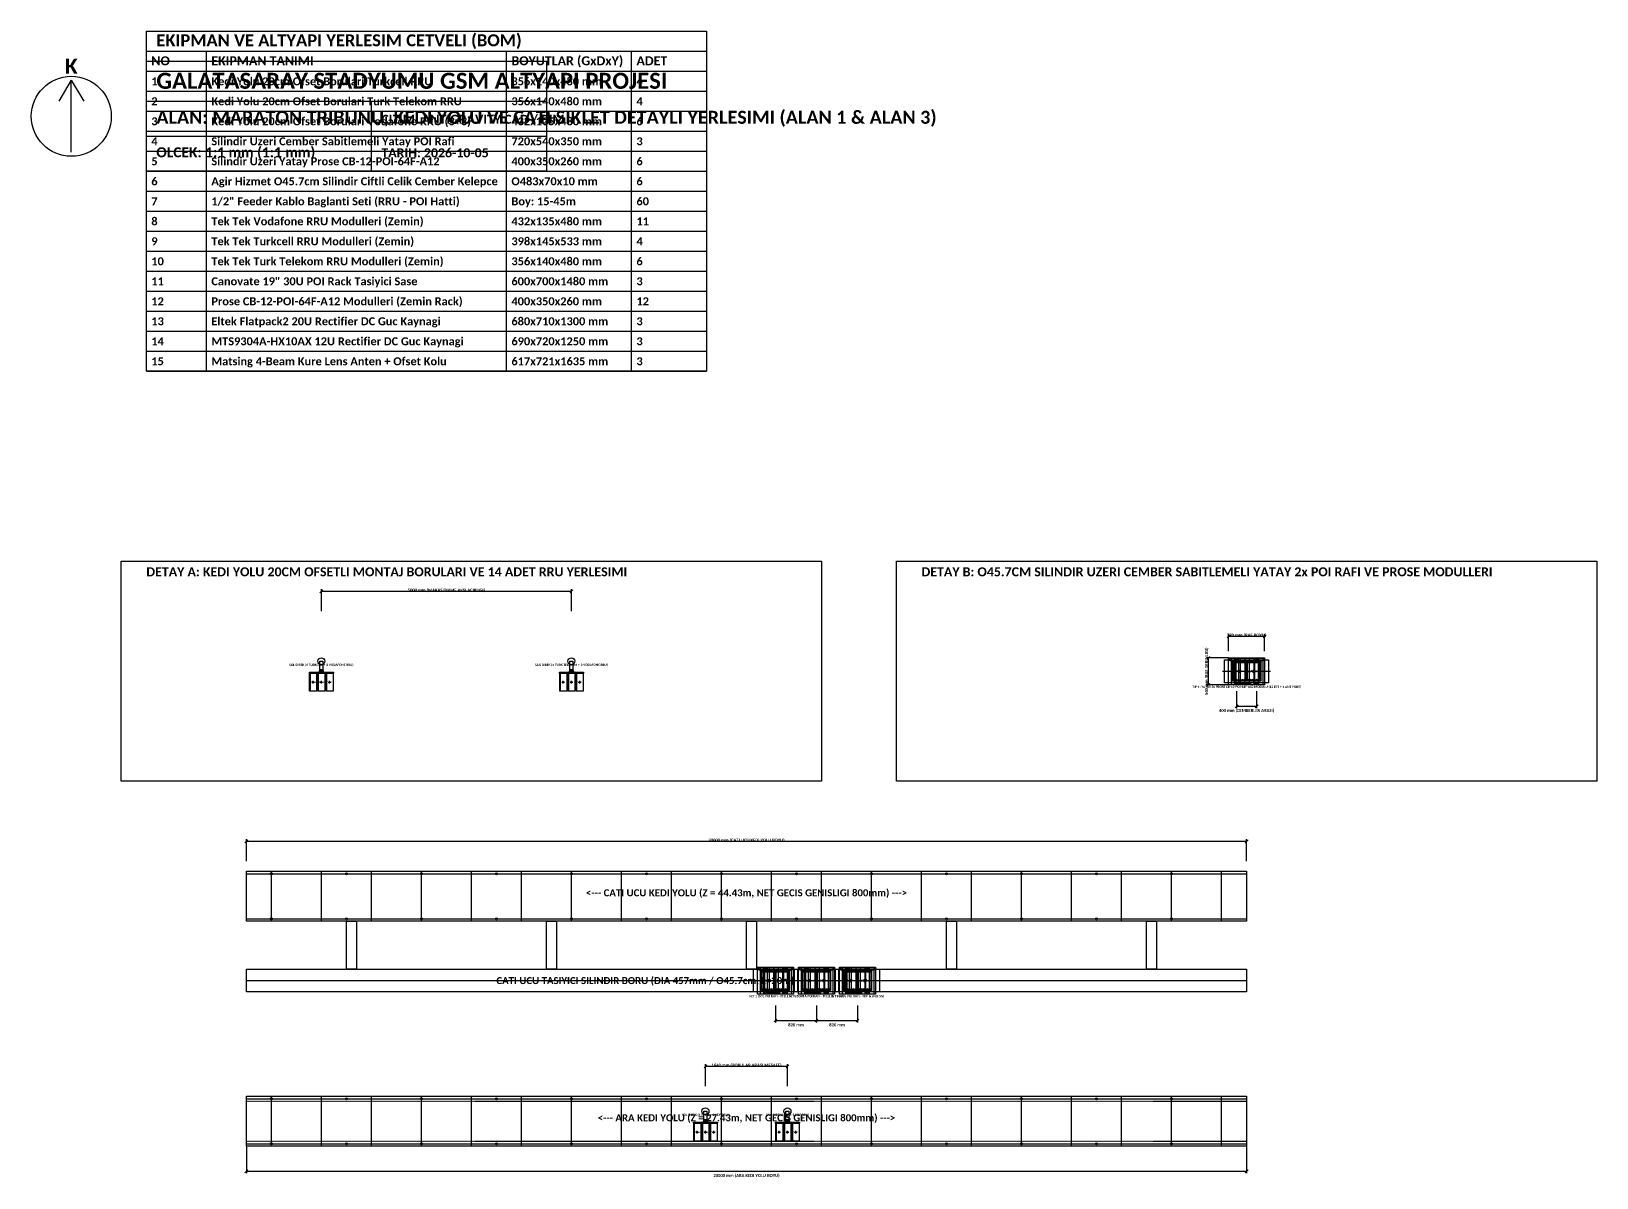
# Model space of a CAD drawing. Header units: millimetres. Extents: x -17300 to 15028, y -21450 to 26300.
# Drawn here: x -17300 to 14000, y 3372 to 26300 of the extents above; entities that cross this region are included whole.
import ezdxf
from ezdxf.enums import TextEntityAlignment as Align

# ---------------------------------------------------------------- set-up
doc = ezdxf.new("R2010")
doc.units = ezdxf.units.MM
doc.linetypes.add('DASHED', pattern=[10, 5, -5])
for name, color, linetype in [('CELIK_KIRIS_KOLON', 9, 'CONTINUOUS'), ('EKP_POI_MODULLERI', 40, 'CONTINUOUS'), ('EKP_POI_TASIYICI_SASE', 30, 'CONTINUOUS'), ('EKP_TURK_TELEKOM_RRU', 4, 'CONTINUOUS'), ('EKP_TURKCELL_RRU', 5, 'CONTINUOUS'), ('EKP_VODAFONE_RRU', 1, 'CONTINUOUS'), ('KORKULUK_KAPI', 4, 'CONTINUOUS'), ('METIN_BILGI', 7, 'CONTINUOUS'), ('MONTAJ_BORULARI', 2, 'CONTINUOUS'), ('OLCULER', 1, 'CONTINUOUS'), ('YURUYUS_KORIDORU', 3, 'DASHED'), ('ZEMIN_PLATFORM', 8, 'CONTINUOUS')]:
    doc.layers.add(name, color=color, linetype=linetype)
doc.styles.get("Standard").update_dxf_attribs({"font": 'calibrib.ttf'})

msp = doc.modelspace()

# ---------------------------------------------------------------- linework, layer by layer
at = {"layer": 'CELIK_KIRIS_KOLON'}
for points in [[(-11000, 7542), (-11000, 8500), (-10800, 8500), (-10800, 7542)], [(-7000, 7542), (-7000, 8500), (-6800, 8500), (-6800, 7542)], [(-3000, 7542), (-3000, 8500), (-2800, 8500), (-2800, 7542)], [(1000, 7542), (1000, 8500), (1200, 8500), (1200, 7542)], [(5000, 7542), (5000, 8500), (5200, 8500), (5200, 7542)]]:
    msp.add_lwpolyline(points, close=True, dxfattribs=at)
for centre in [(-11500, 13700), (-6500, 13700), (-3820, 4700), (-2180, 4700)]:
    msp.add_circle(centre, 70, dxfattribs=at)
at = {"layer": 'EKP_POI_MODULLERI'}
for p, q in [((6740, 13675), (6980, 13675)), ((6830, 13500), (6890, 13500)), ((6860, 13470), (6860, 13530)), ((7020, 13675), (7260, 13675)), ((7110, 13500), (7170, 13500)), ((7140, 13470), (7140, 13530)), ((6740, 13325), (6980, 13325)), ((7020, 13325), (7260, 13325)), ((-2680, 7489), (-2440, 7489)), ((-2590, 7314), (-2530, 7314)), ((-2560, 7284), (-2560, 7344)), ((-2400, 7489), (-2160, 7489)), ((-2310, 7314), (-2250, 7314)), ((-2280, 7284), (-2280, 7344)), ((-1860, 7489), (-1620, 7489)), ((-1770, 7314), (-1710, 7314)), ((-1740, 7284), (-1740, 7344)), ((-1580, 7489), (-1340, 7489)), ((-1490, 7314), (-1430, 7314)), ((-1460, 7284), (-1460, 7344)), ((-1040, 7489), (-800, 7489)), ((-950, 7314), (-890, 7314)), ((-920, 7284), (-920, 7344)), ((-760, 7489), (-520, 7489)), ((-670, 7314), (-610, 7314)), ((-640, 7284), (-640, 7344)), ((-2680, 7139), (-2440, 7139)), ((-2400, 7139), (-2160, 7139)), ((-1860, 7139), (-1620, 7139)), ((-1580, 7139), (-1340, 7139)), ((-1040, 7139), (-800, 7139)), ((-760, 7139), (-520, 7139))]:
    msp.add_line(p, q, dxfattribs=at)
for points in [[(6718, 13300), (6718, 13700), (6730, 13700), (6730, 13300)], [(6730, 13300), (6730, 13700), (6990, 13700), (6990, 13300)], [(6990, 13300), (6990, 13700), (7002, 13700), (7002, 13300)], [(6998, 13300), (6998, 13700), (7010, 13700), (7010, 13300)], [(7010, 13300), (7010, 13700), (7270, 13700), (7270, 13300)], [(7270, 13300), (7270, 13700), (7282, 13700), (7282, 13300)], [(-2702, 7114), (-2702, 7514), (-2690, 7514), (-2690, 7114)], [(-2690, 7114), (-2690, 7514), (-2430, 7514), (-2430, 7114)], [(-2430, 7114), (-2430, 7514), (-2418, 7514), (-2418, 7114)], [(-2422, 7114), (-2422, 7514), (-2410, 7514), (-2410, 7114)], [(-2410, 7114), (-2410, 7514), (-2150, 7514), (-2150, 7114)], [(-2150, 7114), (-2150, 7514), (-2138, 7514), (-2138, 7114)], [(-1882, 7114), (-1882, 7514), (-1870, 7514), (-1870, 7114)], [(-1870, 7114), (-1870, 7514), (-1610, 7514), (-1610, 7114)], [(-1610, 7114), (-1610, 7514), (-1598, 7514), (-1598, 7114)], [(-1602, 7114), (-1602, 7514), (-1590, 7514), (-1590, 7114)], [(-1590, 7114), (-1590, 7514), (-1330, 7514), (-1330, 7114)], [(-1330, 7114), (-1330, 7514), (-1318, 7514), (-1318, 7114)], [(-1062, 7114), (-1062, 7514), (-1050, 7514), (-1050, 7114)], [(-1050, 7114), (-1050, 7514), (-790, 7514), (-790, 7114)], [(-790, 7114), (-790, 7514), (-778, 7514), (-778, 7114)], [(-782, 7114), (-782, 7514), (-770, 7514), (-770, 7114)], [(-770, 7114), (-770, 7514), (-510, 7514), (-510, 7114)], [(-510, 7114), (-510, 7514), (-498, 7514), (-498, 7114)]]:
    msp.add_lwpolyline(points, close=True, dxfattribs=at)
for centre, radius in [((6765, 13675), 7), ((6828, 13675), 7), ((6892, 13675), 7), ((6955, 13675), 7), ((7045, 13675), 7), ((7108, 13675), 7), ((7172, 13675), 7), ((7235, 13675), 7), ((6755, 13335), 5), ((6755, 13315), 5), ((6797, 13335), 5), ((6797, 13315), 5), ((6839, 13335), 5), ((6839, 13315), 5), ((6881, 13335), 5), ((6881, 13315), 5), ((6923, 13335), 5), ((6923, 13315), 5), ((6965, 13335), 5), ((6965, 13315), 5), ((7035, 13335), 5), ((7035, 13315), 5), ((7077, 13335), 5), ((7077, 13315), 5), ((7119, 13335), 5), ((7119, 13315), 5), ((7161, 13335), 5), ((7161, 13315), 5), ((7203, 13335), 5), ((7203, 13315), 5), ((7245, 13335), 5), ((7245, 13315), 5), ((-2655, 7489), 7), ((-2592, 7489), 7), ((-2528, 7489), 7), ((-2465, 7489), 7), ((-2375, 7489), 7), ((-2312, 7489), 7), ((-2248, 7489), 7), ((-2185, 7489), 7), ((-1835, 7489), 7), ((-1772, 7489), 7), ((-1708, 7489), 7), ((-1645, 7489), 7), ((-1555, 7489), 7), ((-1492, 7489), 7), ((-1428, 7489), 7), ((-1365, 7489), 7), ((-1015, 7489), 7), ((-952, 7489), 7), ((-888, 7489), 7), ((-825, 7489), 7), ((-735, 7489), 7), ((-672, 7489), 7), ((-608, 7489), 7), ((-545, 7489), 7), ((-2665, 7149), 5), ((-2665, 7129), 5), ((-2623, 7149), 5), ((-2623, 7129), 5), ((-2581, 7149), 5), ((-2581, 7129), 5), ((-2539, 7149), 5), ((-2539, 7129), 5), ((-2497, 7149), 5), ((-2497, 7129), 5), ((-2455, 7149), 5), ((-2455, 7129), 5), ((-2385, 7149), 5), ((-2385, 7129), 5), ((-2343, 7149), 5), ((-2343, 7129), 5), ((-2301, 7149), 5), ((-2301, 7129), 5), ((-2259, 7149), 5), ((-2259, 7129), 5), ((-2217, 7149), 5), ((-2217, 7129), 5), ((-2175, 7149), 5), ((-2175, 7129), 5), ((-1845, 7149), 5), ((-1845, 7129), 5), ((-1803, 7149), 5), ((-1803, 7129), 5), ((-1761, 7149), 5), ((-1761, 7129), 5), ((-1719, 7149), 5), ((-1719, 7129), 5), ((-1677, 7149), 5), ((-1677, 7129), 5), ((-1635, 7149), 5), ((-1635, 7129), 5), ((-1565, 7149), 5), ((-1565, 7129), 5), ((-1523, 7149), 5), ((-1523, 7129), 5), ((-1481, 7149), 5), ((-1481, 7129), 5), ((-1439, 7149), 5), ((-1439, 7129), 5), ((-1397, 7149), 5), ((-1397, 7129), 5), ((-1355, 7149), 5), ((-1355, 7129), 5), ((-1025, 7149), 5), ((-1025, 7129), 5), ((-983, 7149), 5), ((-983, 7129), 5), ((-941, 7149), 5), ((-941, 7129), 5), ((-899, 7149), 5), ((-899, 7129), 5), ((-857, 7149), 5), ((-857, 7129), 5), ((-815, 7149), 5), ((-815, 7129), 5), ((-745, 7149), 5), ((-745, 7129), 5), ((-703, 7149), 5), ((-703, 7129), 5), ((-661, 7149), 5), ((-661, 7129), 5), ((-619, 7149), 5), ((-619, 7129), 5), ((-577, 7149), 5), ((-577, 7129), 5), ((-535, 7149), 5), ((-535, 7129), 5)]:
    msp.add_circle(centre, radius, dxfattribs=at)
at = {"layer": 'EKP_POI_TASIYICI_SASE'}
for p, q in [((6700, 13250), (6700, 13750)), ((6790, 13250), (6790, 13750)), ((6880, 13250), (6880, 13750)), ((6970, 13250), (6970, 13750)), ((7060, 13250), (7060, 13750)), ((7150, 13250), (7150, 13750)), ((7240, 13250), (7240, 13750)), ((7330, 13250), (7330, 13750)), ((-2720, 7064), (-2720, 7564)), ((-2630, 7064), (-2630, 7564)), ((-2540, 7064), (-2540, 7564)), ((-2450, 7064), (-2450, 7564)), ((-2360, 7064), (-2360, 7564)), ((-2270, 7064), (-2270, 7564)), ((-2180, 7064), (-2180, 7564)), ((-2090, 7064), (-2090, 7564)), ((-1900, 7064), (-1900, 7564)), ((-1810, 7064), (-1810, 7564)), ((-1720, 7064), (-1720, 7564)), ((-1630, 7064), (-1630, 7564)), ((-1540, 7064), (-1540, 7564)), ((-1450, 7064), (-1450, 7564)), ((-1360, 7064), (-1360, 7564)), ((-1270, 7064), (-1270, 7564)), ((-1080, 7064), (-1080, 7564)), ((-990, 7064), (-990, 7564)), ((-900, 7064), (-900, 7564)), ((-810, 7064), (-810, 7564)), ((-720, 7064), (-720, 7564)), ((-630, 7064), (-630, 7564)), ((-540, 7064), (-540, 7564)), ((-450, 7064), (-450, 7564))]:
    msp.add_line(p, q, dxfattribs=at)
for points in [[(6640, 13230), (6640, 13770), (7360, 13770), (7360, 13230)], [(6665, 13710), (6665, 13760), (7335, 13760), (7335, 13710)], [(6765, 13740), (6765, 13764), (6835, 13764), (6835, 13740)], [(6765, 13260), (6765, 13740), (6835, 13740), (6835, 13260)], [(7165, 13740), (7165, 13764), (7235, 13764), (7235, 13740)], [(7165, 13260), (7165, 13740), (7235, 13740), (7235, 13260)], [(6765, 13236), (6765, 13260), (6835, 13260), (6835, 13236)], [(6780, 13240), (6780, 13265), (7080, 13265), (7080, 13240)], [(7165, 13236), (7165, 13260), (7235, 13260), (7235, 13236)], [(-2780, 7044), (-2780, 7584), (-2060, 7584), (-2060, 7044)], [(-2755, 7524), (-2755, 7574), (-2085, 7574), (-2085, 7524)], [(-2655, 7554), (-2655, 7578), (-2585, 7578), (-2585, 7554)], [(-2655, 7074), (-2655, 7554), (-2585, 7554), (-2585, 7074)], [(-2255, 7554), (-2255, 7578), (-2185, 7578), (-2185, 7554)], [(-2255, 7074), (-2255, 7554), (-2185, 7554), (-2185, 7074)], [(-1960, 7044), (-1960, 7584), (-1240, 7584), (-1240, 7044)], [(-1935, 7524), (-1935, 7574), (-1265, 7574), (-1265, 7524)], [(-1835, 7554), (-1835, 7578), (-1765, 7578), (-1765, 7554)], [(-1835, 7074), (-1835, 7554), (-1765, 7554), (-1765, 7074)], [(-1435, 7554), (-1435, 7578), (-1365, 7578), (-1365, 7554)], [(-1435, 7074), (-1435, 7554), (-1365, 7554), (-1365, 7074)], [(-1140, 7044), (-1140, 7584), (-420, 7584), (-420, 7044)], [(-1115, 7524), (-1115, 7574), (-445, 7574), (-445, 7524)], [(-1015, 7554), (-1015, 7578), (-945, 7578), (-945, 7554)], [(-1015, 7074), (-1015, 7554), (-945, 7554), (-945, 7074)], [(-615, 7554), (-615, 7578), (-545, 7578), (-545, 7554)], [(-615, 7074), (-615, 7554), (-545, 7554), (-545, 7074)], [(-2655, 7050), (-2655, 7074), (-2585, 7074), (-2585, 7050)], [(-2640, 7054), (-2640, 7079), (-2340, 7079), (-2340, 7054)], [(-2255, 7050), (-2255, 7074), (-2185, 7074), (-2185, 7050)], [(-1835, 7050), (-1835, 7074), (-1765, 7074), (-1765, 7050)], [(-1820, 7054), (-1820, 7079), (-1520, 7079), (-1520, 7054)], [(-1435, 7050), (-1435, 7074), (-1365, 7074), (-1365, 7050)], [(-1015, 7050), (-1015, 7074), (-945, 7074), (-945, 7050)], [(-1000, 7054), (-1000, 7079), (-700, 7079), (-700, 7054)], [(-615, 7050), (-615, 7074), (-545, 7074), (-545, 7050)]]:
    msp.add_lwpolyline(points, close=True, dxfattribs=at)
for centre in [(6800, 13752), (7200, 13752), (6800, 13248), (7200, 13248), (-2620, 7566), (-2220, 7566), (-1800, 7566), (-1400, 7566), (-980, 7566), (-580, 7566), (-2620, 7062), (-2220, 7062), (-1800, 7062), (-1400, 7062), (-980, 7062), (-580, 7062)]:
    msp.add_circle(centre, 6, dxfattribs=at)
at = {"layer": 'EKP_TURK_TELEKOM_RRU'}
for p, q in [((-6720, 13104), (-6720, 13460)), ((-6555, 13104), (-6555, 13460)), ((-6690, 13282), (-6640, 13282)), ((-6665, 13257), (-6665, 13307)), ((-6525, 13282), (-6475, 13282)), ((-6500, 13257), (-6500, 13307)), ((-2400, 4104), (-2400, 4460)), ((-2235, 4104), (-2235, 4460)), ((-2370, 4282), (-2320, 4282)), ((-2345, 4257), (-2345, 4307)), ((-2205, 4282), (-2155, 4282)), ((-2180, 4257), (-2180, 4307))]:
    msp.add_line(p, q, dxfattribs=at)
for points in [[(-6735, 13104), (-6735, 13460), (-6595, 13460), (-6595, 13104)], [(-6570, 13104), (-6570, 13460), (-6430, 13460), (-6430, 13104)], [(-2415, 4104), (-2415, 4460), (-2275, 4460), (-2275, 4104)], [(-2250, 4104), (-2250, 4460), (-2110, 4460), (-2110, 4104)]]:
    msp.add_lwpolyline(points, close=True, dxfattribs=at)
at = {"layer": 'EKP_TURKCELL_RRU'}
for p, q in [((-11720, 13104), (-11720, 13460)), ((-11555, 13104), (-11555, 13460)), ((-11690, 13282), (-11640, 13282)), ((-11665, 13257), (-11665, 13307)), ((-11525, 13282), (-11475, 13282)), ((-11500, 13257), (-11500, 13307)), ((-4040, 4104), (-4040, 4460)), ((-3875, 4104), (-3875, 4460)), ((-4010, 4282), (-3960, 4282)), ((-3985, 4257), (-3985, 4307)), ((-3845, 4282), (-3795, 4282)), ((-3820, 4257), (-3820, 4307))]:
    msp.add_line(p, q, dxfattribs=at)
for points in [[(-11735, 13104), (-11735, 13460), (-11595, 13460), (-11595, 13104)], [(-11570, 13104), (-11570, 13460), (-11430, 13460), (-11430, 13104)], [(-4055, 4104), (-4055, 4460), (-3915, 4460), (-3915, 4104)], [(-3890, 4104), (-3890, 4460), (-3750, 4460), (-3750, 4104)]]:
    msp.add_lwpolyline(points, close=True, dxfattribs=at)
at = {"layer": 'EKP_VODAFONE_RRU'}
for p, q in [((-11390, 13104), (-11390, 13460)), ((-6390, 13104), (-6390, 13460)), ((-11360, 13282), (-11310, 13282)), ((-11335, 13257), (-11335, 13307)), ((-6360, 13282), (-6310, 13282)), ((-6335, 13257), (-6335, 13307)), ((-3710, 4104), (-3710, 4460)), ((-2070, 4104), (-2070, 4460)), ((-3680, 4282), (-3630, 4282)), ((-3655, 4257), (-3655, 4307)), ((-2040, 4282), (-1990, 4282)), ((-2015, 4257), (-2015, 4307))]:
    msp.add_line(p, q, dxfattribs=at)
for points in [[(-11405, 13104), (-11405, 13460), (-11265, 13460), (-11265, 13104)], [(-6405, 13104), (-6405, 13460), (-6265, 13460), (-6265, 13104)], [(-3725, 4104), (-3725, 4460), (-3585, 4460), (-3585, 4104)], [(-2085, 4104), (-2085, 4460), (-1945, 4460), (-1945, 4104)]]:
    msp.add_lwpolyline(points, close=True, dxfattribs=at)
at = {"layer": 'KORKULUK_KAPI'}
for p, q in [((-13000, 9450), (7000, 9450)), ((-13000, 8550), (7000, 8550)), ((-13000, 4950), (7000, 4950)), ((-13000, 4050), (7000, 4050))]:
    msp.add_line(p, q, dxfattribs=at)
for centre in [(-12500, 9450), (-11000, 9450), (-9500, 9450), (-8000, 9450), (-6500, 9450), (-5000, 9450), (-3500, 9450), (-2000, 9450), (-500, 9450), (1000, 9450), (2500, 9450), (4000, 9450), (5500, 9450), (-12500, 8550), (-11000, 8550), (-9500, 8550), (-8000, 8550), (-6500, 8550), (-5000, 8550), (-3500, 8550), (-2000, 8550), (-500, 8550), (1000, 8550), (2500, 8550), (4000, 8550), (5500, 8550), (-12500, 4950), (-11000, 4950), (-9500, 4950), (-8000, 4950), (-6500, 4950), (-5000, 4950), (-3500, 4950), (-2000, 4950), (-500, 4950), (1000, 4950), (2500, 4950), (4000, 4950), (5500, 4950), (-12500, 4050), (-11000, 4050), (-9500, 4050), (-8000, 4050), (-6500, 4050), (-5000, 4050), (-3500, 4050), (-2000, 4050), (-500, 4050), (1000, 4050), (2500, 4050), (4000, 4050), (5500, 4050)]:
    msp.add_circle(centre, 20, dxfattribs=at)
at = {"layer": 'METIN_BILGI'}
for p, q in [((-15000, 25900), (-3800, 25900)), ((-13800, 19500), (-13800, 25900)), ((-7800, 19500), (-7800, 25900)), ((-5300, 19500), (-5300, 25900)), ((-15000, 25500), (-3800, 25500)), ((-16500, 25320), (-16750, 24900)), ((-16500, 23880), (-16500, 25320)), ((-16500, 25320), (-16250, 24900)), ((-15000, 25100), (-3800, 25100)), ((-15000, 24900), (-7000, 24900)), ((-10500, 23500), (-10500, 24900)), ((-15000, 24700), (-3800, 24700)), ((-15000, 24300), (-3800, 24300)), ((-15000, 24200), (-7000, 24200)), ((-15000, 23900), (-3800, 23900)), ((-15000, 23500), (-3800, 23500)), ((-15000, 23100), (-3800, 23100)), ((-15000, 22700), (-3800, 22700)), ((-15000, 22300), (-3800, 22300)), ((-15000, 21900), (-3800, 21900)), ((-15000, 21500), (-3800, 21500)), ((-15000, 21100), (-3800, 21100)), ((-15000, 20700), (-3800, 20700)), ((-15000, 20300), (-3800, 20300)), ((-15000, 19900), (-3800, 19900)), ((-15000, 19500), (-3800, 19500))]:
    msp.add_line(p, q, dxfattribs=at)
for points in [[(-15000, 19500), (-15000, 26300), (-3800, 26300), (-3800, 19500)], [(-15000, 23500), (-15000, 25700), (-7000, 25700), (-7000, 23500)], [(-15500, 11300), (-15500, 15700), (-1500, 15700), (-1500, 11300)], [(0, 11300), (0, 15700), (14000, 15700), (14000, 11300)]]:
    msp.add_lwpolyline(points, close=True, dxfattribs=at)
msp.add_circle((-16500, 24600), 800, dxfattribs=at)
at = {"layer": 'MONTAJ_BORULARI'}
for p, q in [((6520, 13500), (7480, 13500)), ((-13000, 7314), (7000, 7314)), ((-2900, 7314), (-1940, 7314)), ((-2080, 7314), (-1120, 7314)), ((-1260, 7314), (-300, 7314))]:
    msp.add_line(p, q, dxfattribs=at)
for points in [[(-11740, 13460), (-11740, 13485), (-11260, 13485), (-11260, 13460)], [(-11530, 13500), (-11530, 13700), (-11470, 13700), (-11470, 13500)], [(-6740, 13460), (-6740, 13485), (-6260, 13485), (-6260, 13460)], [(-6530, 13500), (-6530, 13700), (-6470, 13700), (-6470, 13500)], [(6560, 13272), (6560, 13728), (7440, 13728), (7440, 13272)], [(-13000, 7086), (-13000, 7542), (7000, 7542), (7000, 7086)], [(-2860, 7086), (-2860, 7542), (-1980, 7542), (-1980, 7086)], [(-2040, 7086), (-2040, 7542), (-1160, 7542), (-1160, 7086)], [(-1220, 7086), (-1220, 7542), (-340, 7542), (-340, 7086)], [(-3850, 4500), (-3850, 4700), (-3790, 4700), (-3790, 4500)], [(-2210, 4500), (-2210, 4700), (-2150, 4700), (-2150, 4500)], [(-4060, 4460), (-4060, 4485), (-3580, 4485), (-3580, 4460)], [(-2420, 4460), (-2420, 4485), (-1940, 4485), (-1940, 4460)]]:
    msp.add_lwpolyline(points, close=True, dxfattribs=at)
for centre, radius in [((-11500, 13500), 38.1), ((-11500, 13500), 30.1), ((-6500, 13500), 38.1), ((-6500, 13500), 30.1), ((-3820, 4500), 38.1), ((-3820, 4500), 30.1), ((-2180, 4500), 38.1), ((-2180, 4500), 30.1)]:
    msp.add_circle(centre, radius, dxfattribs=at)
at = {"layer": 'OLCULER'}
for p, q in [((-11528, 15072), (-11472, 15128)), ((-11500, 14700), (-11500, 15140)), ((-11500, 15100), (-6500, 15100)), ((-6528, 15072), (-6472, 15128)), ((-6500, 14700), (-6500, 15140)), ((6612, 14172), (6668, 14228)), ((6640, 13900), (6640, 14240)), ((6640, 14200), (7360, 14200)), ((7332, 14172), (7388, 14228)), ((7360, 13900), (7360, 14240)), ((6212, 13742), (6268, 13798)), ((6640, 13770), (6200, 13770)), ((6240, 13230), (6240, 13770)), ((6640, 13230), (6200, 13230)), ((6212, 13202), (6268, 13258)), ((6800, 13100), (6800, 12760)), ((7200, 13100), (7200, 12760)), ((6772, 12772), (6828, 12828)), ((6800, 12800), (7200, 12800)), ((7172, 12772), (7228, 12828)), ((-13028, 10072), (-12972, 10128)), ((-13000, 9700), (-13000, 10140)), ((-13000, 10100), (7000, 10100)), ((6972, 10072), (7028, 10128)), ((7000, 9700), (7000, 10140)), ((-2420, 6814), (-2420, 6474)), ((-1600, 6814), (-1600, 6474)), ((-1600, 6814), (-1600, 6474)), ((-780, 6814), (-780, 6474)), ((-2448, 6486), (-2392, 6542)), ((-2420, 6514), (-1600, 6514)), ((-1628, 6486), (-1572, 6542)), ((-1628, 6486), (-1572, 6542)), ((-1600, 6514), (-780, 6514)), ((-808, 6486), (-752, 6542)), ((-3820, 5200), (-3820, 5640)), ((-2180, 5200), (-2180, 5640)), ((-3848, 5572), (-3792, 5628)), ((-3820, 5600), (-2180, 5600)), ((-2208, 5572), (-2152, 5628)), ((-13000, 4000), (-13000, 3460)), ((7000, 4000), (7000, 3460)), ((-13028, 3472), (-12972, 3528)), ((-13000, 3500), (7000, 3500)), ((6972, 3472), (7028, 3528))]:
    msp.add_line(p, q, dxfattribs=at)
at = {"layer": 'YURUYUS_KORIDORU'}
for p, q in [((-13000, 4900), (7000, 4900)), ((-13000, 4100), (7000, 4100))]:
    msp.add_line(p, q, dxfattribs=at)
at = {"layer": 'ZEMIN_PLATFORM'}
for p, q in [((-12500, 8500), (-12500, 9500)), ((-11500, 8500), (-11500, 9500)), ((-10500, 8500), (-10500, 9500)), ((-9500, 8500), (-9500, 9500)), ((-8500, 8500), (-8500, 9500)), ((-7500, 8500), (-7500, 9500)), ((-6500, 8500), (-6500, 9500)), ((-5500, 8500), (-5500, 9500)), ((-4500, 8500), (-4500, 9500)), ((-3500, 8500), (-3500, 9500)), ((-2500, 8500), (-2500, 9500)), ((-1500, 8500), (-1500, 9500)), ((-500, 8500), (-500, 9500)), ((500, 8500), (500, 9500)), ((1500, 8500), (1500, 9500)), ((2500, 8500), (2500, 9500)), ((3500, 8500), (3500, 9500)), ((4500, 8500), (4500, 9500)), ((5500, 8500), (5500, 9500)), ((6500, 8500), (6500, 9500)), ((-12500, 4000), (-12500, 5000)), ((-11500, 4000), (-11500, 5000)), ((-10500, 4000), (-10500, 5000)), ((-9500, 4000), (-9500, 5000)), ((-8500, 4000), (-8500, 5000)), ((-7500, 4000), (-7500, 5000)), ((-6500, 4000), (-6500, 5000)), ((-5500, 4000), (-5500, 5000)), ((-4500, 4000), (-4500, 5000)), ((-3500, 4000), (-3500, 5000)), ((-2500, 4000), (-2500, 5000)), ((-1500, 4000), (-1500, 5000)), ((-500, 4000), (-500, 5000)), ((500, 4000), (500, 5000)), ((1500, 4000), (1500, 5000)), ((2500, 4000), (2500, 5000)), ((3500, 4000), (3500, 5000)), ((4500, 4000), (4500, 5000)), ((5500, 4000), (5500, 5000)), ((6500, 4000), (6500, 5000))]:
    msp.add_line(p, q, dxfattribs=at)
for points in [[(-13000, 8500), (-13000, 9500), (7000, 9500), (7000, 8500)], [(-13000, 4000), (-13000, 5000), (7000, 5000), (7000, 4000)]]:
    msp.add_lwpolyline(points, close=True, dxfattribs=at)

# ---------------------------------------------------------------- texts
at = {"layer": 'EKP_POI_MODULLERI'}
for s, height, p in [('TCELL & TT 5G', 24, (6860, 13488)), ('POI-1', 32, (6860, 13512)), ('VODAFONE & AUX', 24, (7140, 13488)), ('POI-2', 32, (7140, 13512)), ('TCELL & TT 5G', 24, (-2560, 7302)), ('POI-1', 32, (-2560, 7326)), ('VODAFONE & AUX', 24, (-2280, 7302)), ('POI-2', 32, (-2280, 7326)), ('TCELL & TT 5G', 24, (-1740, 7302)), ('POI-3', 32, (-1740, 7326)), ('VODAFONE & AUX', 24, (-1460, 7302)), ('POI-4', 32, (-1460, 7326)), ('TCELL & TT 5G', 24, (-920, 7302)), ('POI-5', 32, (-920, 7326)), ('VODAFONE & AUX', 24, (-640, 7302)), ('POI-6', 32, (-640, 7326))]:
    msp.add_text(s, height=height, dxfattribs=at).set_placement(p, align=Align.MIDDLE_CENTER)
at = {"layer": 'EKP_TURK_TELEKOM_RRU'}
for p in [(-6665, 13282), (-6500, 13282), (-2345, 4282), (-2180, 4282)]:
    msp.add_text('TT', height=32, dxfattribs=at).set_placement(p, align=Align.MIDDLE_CENTER)
at = {"layer": 'EKP_TURKCELL_RRU'}
for p in [(-11665, 13282), (-11500, 13282), (-3985, 4282), (-3820, 4282)]:
    msp.add_text('TCELL', height=32, dxfattribs=at).set_placement(p, align=Align.MIDDLE_CENTER)
at = {"layer": 'EKP_VODAFONE_RRU'}
for p in [(-11335, 13282), (-6335, 13282), (-3655, 4282), (-2015, 4282)]:
    msp.add_text('VDF', height=32, dxfattribs=at).set_placement(p, align=Align.MIDDLE_CENTER)
at = {"layer": 'METIN_BILGI'}
for s, height, p in [('EKIPMAN VE ALTYAPI YERLESIM CETVELI (BOM)', 240, (-14800, 26000)), ('NO', 180, (-14900, 25620)), ('EKIPMAN TANIMI', 180, (-13700, 25620)), ('BOYUTLAR (GxDxY)', 180, (-7700, 25620)), ('ADET', 180, (-5200, 25620)), ('1', 160, (-14900, 25220)), ('GALATASARAY STADYUMU GSM ALTYAPI PROJESI', 320, (-14800, 25150)), ('Kedi Yolu 20cm Ofset Borulari Turkcell RRU', 160, (-13700, 25220)), ('356x140x480 mm', 160, (-7700, 25220)), ('4', 160, (-5200, 25220)), ('2', 160, (-14900, 24820)), ('ALAN: MARATON TRIBUNU, KEDI YOLU VE CATI SIKLET DETAYLI YERLESIMI (ALAN 1 & ALAN 3)', 260, (-14800, 24450)), ('Kedi Yolu 20cm Ofset Borulari Turk Telekom RRU', 160, (-13700, 24820)), ('356x140x480 mm', 160, (-7700, 24820)), ('4', 160, (-5200, 24820)), ('3', 160, (-14900, 24420)), ('Kedi Yolu 20cm Ofset Borulari Vodafone RRU (3+3)', 160, (-13700, 24420)), ('CIZIM: ANTIGRAVITY CAD / BIM', 180, (-10300, 24450)), ('432x135x480 mm', 160, (-7700, 24420)), ('6', 160, (-5200, 24420)), ('4', 160, (-14900, 24020)), ('Silindir Uzeri Cember Sabitlemeli Yatay POI Rafi', 160, (-13700, 24020)), ('720x540x350 mm', 160, (-7700, 24020)), ('3', 160, (-5200, 24020)), ('OLCEK: 1:1 mm (1:1 mm)', 200, (-14800, 23780)), ('Silindir Uzeri Yatay Prose CB-12-POI-64F-A12', 160, (-13700, 23620)), ('TARIH: 2026-10-05', 180, (-10300, 23780)), ('400x350x260 mm', 160, (-7700, 23620)), ('6', 160, (-5200, 23620)), ('5', 160, (-14900, 23620)), ('6', 160, (-14900, 23220)), ('Agir Hizmet O45.7cm Silindir Ciftli Celik Cember Kelepce', 160, (-13700, 23220)), ('O483x70x10 mm', 160, (-7700, 23220)), ('6', 160, (-5200, 23220)), ('7', 160, (-14900, 22820)), ('1/2" Feeder Kablo Baglanti Seti (RRU - POI Hatti)', 160, (-13700, 22820)), ('Boy: 15-45m', 160, (-7700, 22820)), ('60', 160, (-5200, 22820)), ('8', 160, (-14900, 22420)), ('Tek Tek Vodafone RRU Modulleri (Zemin)', 160, (-13700, 22420)), ('432x135x480 mm', 160, (-7700, 22420)), ('11', 160, (-5200, 22420)), ('9', 160, (-14900, 22020)), ('Tek Tek Turkcell RRU Modulleri (Zemin)', 160, (-13700, 22020)), ('398x145x533 mm', 160, (-7700, 22020)), ('4', 160, (-5200, 22020)), ('10', 160, (-14900, 21620)), ('Tek Tek Turk Telekom RRU Modulleri (Zemin)', 160, (-13700, 21620)), ('356x140x480 mm', 160, (-7700, 21620)), ('6', 160, (-5200, 21620)), ('11', 160, (-14900, 21220)), ('Canovate 19" 30U POI Rack Tasiyici Sase', 160, (-13700, 21220)), ('600x700x1480 mm', 160, (-7700, 21220)), ('3', 160, (-5200, 21220)), ('12', 160, (-14900, 20820)), ('Prose CB-12-POI-64F-A12 Modulleri (Zemin Rack)', 160, (-13700, 20820)), ('400x350x260 mm', 160, (-7700, 20820)), ('12', 160, (-5200, 20820)), ('13', 160, (-14900, 20420)), ('Eltek Flatpack2 20U Rectifier DC Guc Kaynagi', 160, (-13700, 20420)), ('680x710x1300 mm', 160, (-7700, 20420)), ('3', 160, (-5200, 20420)), ('14', 160, (-14900, 20020)), ('MTS9304A-HX10AX 12U Rectifier DC Guc Kaynagi', 160, (-13700, 20020)), ('690x720x1250 mm', 160, (-7700, 20020)), ('3', 160, (-5200, 20020)), ('15', 160, (-14900, 19620)), ('Matsing 4-Beam Kure Lens Anten + Ofset Kolu', 160, (-13700, 19620)), ('617x721x1635 mm', 160, (-7700, 19620)), ('3', 160, (-5200, 19620)), ('DETAY A: KEDI YOLU 20CM OFSETLI MONTAJ BORULARI VE 14 ADET RRU YERLESIMI', 180, (-15000, 15400)), ('DETAY B: O45.7CM SILINDIR UZERI CEMBER SABITLEMELI YATAY 2x POI RAFI VE PROSE MODULLERI', 180, (500, 15400))]:
    msp.add_text(s, height=height, dxfattribs=at).set_placement(p)
for s, height, p in [('K', 300, (-16500, 25600)), ('SOL DIREK (4 TURKCELL + 3 VODAFONE RRU)', 45, (-11500, 13630)), ('SAG DIREK (4 TURK TELEKOM + 3 VODAFONE RRU)', 45, (-6500, 13630)), ('TIP-1: YATAY 2x PROSE CB-12-POI-64F-A12 MODULU (12 BTS + 4 ANT PORT)', 45, (7000, 13190)), ('SET 1 (SOL POI RAFI - TCELL & TT 5G)', 45, (-2420, 7004)), ('SET 2 (ORTA POI RAFI - TCELL & TT 5G)', 45, (-1600, 7004)), ('SET 3 (SAG POI RAFI - VDF & AUX 5G)', 45, (-780, 7004)), ('SOL DIREK (4 TCELL + 3 VDF RRU)', 45, (-3820, 4630)), ('SAG DIREK (4 TT + 3 VDF RRU)', 45, (-2180, 4630))]:
    msp.add_text(s, height=height, dxfattribs=at).set_placement(p, align=Align.MIDDLE_CENTER)
at = {"layer": 'MONTAJ_BORULARI'}
msp.add_text('CATI UCU TASIYICI SILINDIR BORU (DIA 457mm / O45.7cm, L=20m)', height=140, dxfattribs=at).set_placement((-8000, 7314), align=Align.MIDDLE_LEFT)
at = {"layer": 'OLCULER'}
for s, p in [('5000 mm (MAKAS DIKME AKSI ACIKLIGI)', (-9000, 15124)), ('720 mm (RAF BOYU)', (7000, 14224)), ('400 mm (CEMBERLER ARASI)', (7000, 12716)), ('20000 mm (CATI UCU KEDI YOLU BOYU)', (-3000, 10124)), ('820 mm', (-2010, 6430)), ('820 mm', (-1190, 6430)), ('1640 mm (BORULAR ARASI MESAFE)', (-3000, 5624)), ('20000 mm (ARA KEDI YOLU BOYU)', (-3000, 3416))]:
    msp.add_text(s, height=60, dxfattribs=at).set_placement(p, align=Align.MIDDLE_CENTER)
msp.add_text('540 mm (RAF DERINLIGI)', height=60, rotation=90, dxfattribs=at).set_placement((6198, 13500), align=Align.MIDDLE_CENTER)
at = {"layer": 'YURUYUS_KORIDORU'}
for s, p in [('<--- CATI UCU KEDI YOLU (Z = 44.43m, NET GECIS GENISLIGI 800mm) --->', (-3000, 9000)), ('<--- ARA KEDI YOLU (Z = 27.43m, NET GECIS GENISLIGI 800mm) --->', (-3000, 4500))]:
    msp.add_text(s, height=140, dxfattribs=at).set_placement(p, align=Align.CENTER)

doc.saveas('drawing.dxf')
